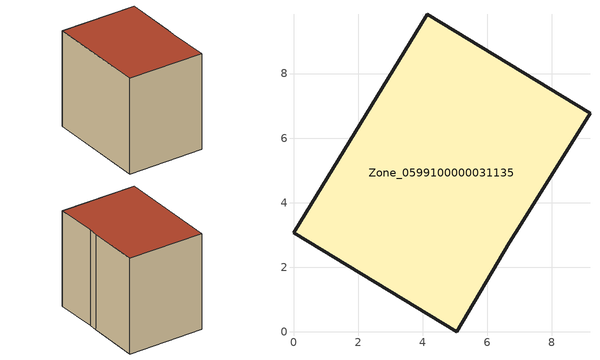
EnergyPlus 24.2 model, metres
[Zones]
Zone_0599100000031135
 floor ground (C_G): 9.19,6.78 7.06,3.35 6.69,2.75 5.06,0 0,3.06 4.14,9.84 z0
 wall outside (C_F): 0,3.06 5.06,0 6.69,2.75 7.06,3.35 9.19,6.78 4.14,9.84 0,3.06 z0:7.39
 roof outside (C_R): 7.06,3.35 9.19,6.78 4.14,9.84 0,3.06 5.06,0 6.69,2.75 z7.39
[BUILDING]
Pand.0599100000031135: North Axis=0; Terrain=City; Loads Convergence Tolerance Value=0.04; Temperature Convergence Tolerance Value=0.4; Solar Distribution=FullExterior; Maximum Number of Warmup Days=25; Minimum Number of Warmup Days=1
[Site:Location]
Rotterdam.The.Hague.AP_ZH_NLD Design_Conditions: Latitude=51.96; Longitude=4.45; Time Zone=1; Elevation=-4.5
[SITE:GROUNDTEMPERATURE:BUILDINGSURFACE]
18, 18, 18, 18, 18, 18, 18, 18, 18, 18, 18, 18
[MATERIAL] Thermal Absorptance=0.9; Solar Absorptance=0.7; Visible Absorptance=0.7
Name | Roughness | Thickness | Conductivity | Density | Specific Heat
G.TC.1946-1964 | MediumSmooth | 0.15 | 1 | 540 | 1210
F.TC.1946-1964 | Rough | 0.3 | 0.857143 | 1920 | 840
R.TC.1946-1964 | MediumRough | 0.2 | 0.235294 | 1500 | 1000
[CONSTRUCTION]
C_G: G.TC.1946-1964
C_F: F.TC.1946-1964
C_R: R.TC.1946-1964
[ZONE]
Zone_0599100000031135: Type=1; Multiplier=1; Ceiling Height=Autocalculate; Volume=Autocalculate; Floor Area=autocalculate; Part of Total Floor Area=Yes
[ZONEINFILTRATION:DESIGNFLOWRATE]
Infil_Zone_0599100000031135: Zone or ZoneList or Space or SpaceList=Zone_0599100000031135; Schedule=AlwaysOn; Design Flow Rate Calculation Method=Flow/Area; Flow Rate per Floor Area=0.003; Constant Term Coefficient=1; Temperature Term Coefficient=0; Velocity Term Coefficient=0; Velocity Squared Term Coefficient=0
[HVACTEMPLATE:ZONE:IDEALLOADSAIRSYSTEM]
Zone_0599100000031135: Maximum Heating Supply Air Temperature=50; Minimum Cooling Supply Air Temperature=13; Maximum Heating Supply Air Humidity Ratio=0.0156; Minimum Cooling Supply Air Humidity Ratio=0.0077; Heating Limit=NoLimit; Cooling Limit=NoLimit; Dehumidification Control Type=ConstantSensibleHeatRatio; Cooling Sensible Heat Ratio=0.7; Dehumidification Setpoint=60; Humidification Control Type=None; Humidification Setpoint=30; Outdoor Air Method=None; Outdoor Air Flow Rate per Person=0.00944; Outdoor Air Flow Rate per Zone Floor Area=0; Outdoor Air Flow Rate per Zone=0; Demand Controlled Ventilation Type=None; Outdoor Air Economizer Type=NoEconomizer; Heat Recovery Type=None; Sensible Heat Recovery Effectiveness=0.7; Latent Heat Recovery Effectiveness=0.65
[ZONECONTROL:THERMOSTAT]
ThermostatControl_Zone_0599100000031135: Zone or ZoneList=Zone_0599100000031135; Control Type Schedule=DualSetpointControlType; Control 1=Thermostat_Zone_0599100000031135; Temperature Difference Between Cutout And Setpoint=0
[THERMOSTATSETPOINT:DUALSETPOINT]
Thermostat_Zone_0599100000031135: Heating Setpoint Temperature Schedule=HeatingSetpoint_Zone_0599100000031135; Cooling Setpoint Temperature Schedule=CoolingSetpoint_Zone_0599100000031135
[SCHEDULE:COMPACT]
HeatingSetpoint_Zone_0599100000031135: Through: 12/31, For: AllDays, Until: 24:00, 21
CoolingSetpoint_Zone_0599100000031135: Through: 12/31, For: AllDays, Until: 24:00, 24
DualSetpointControlType: Through: 12/31, For: AllDays, Until: 24:00, 4
AlwaysOn: Through: 12/31, For: AllDays, Until: 24:00, 1
